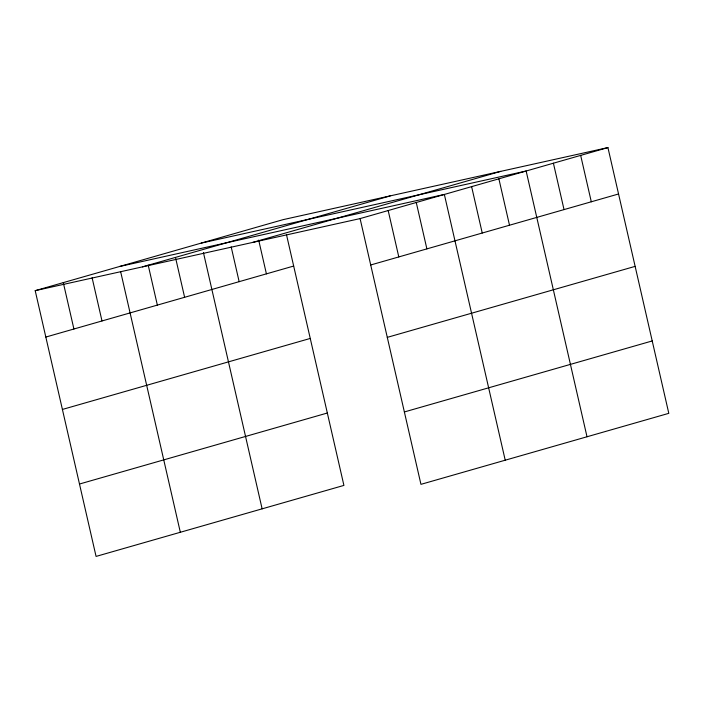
<?xml version="1.0" encoding="UTF-8"?>
<svg xmlns="http://www.w3.org/2000/svg" width="704" height="704" viewBox="0 0 704 704"><rect width="100%" height="100%" fill="white"/><g stroke="black" fill="none" stroke-linecap="round" stroke-linejoin="round"><path stroke-width="1.06" d="M286.431 234.423L343.913 485.408L96.07 556.415L35.2 290.664L283.052 219.657L607.93 147.585L668.8 413.336L420.948 484.343L360.087 218.592L607.93 147.585M142.41 266.878L390.262 195.879M252.877 242.37L500.72 171.371M45.822 337.058L293.674 266.05M370.709 264.977L618.561 193.978M62.401 409.446L310.253 338.439M387.288 337.366L635.14 266.367M79.482 484.026L327.334 413.019M404.369 411.954L652.221 340.947M201.256 243.091L526.143 171.019L587.013 436.77M119.469 266.526L444.356 194.445L505.217 460.196M35.2 290.664L360.087 218.592M580.668 155.399L591.298 201.784M553.406 163.205L564.036 209.598M498.881 178.825L509.502 225.218M471.618 186.639L482.24 233.024M416.266 202.497L426.888 248.882M388.177 210.54L398.798 256.934M258.685 240.126L266.411 273.865M231.176 246.875L239.149 281.67M203.43 252.578L262.126 508.842M175.683 258.28L184.615 297.29M148.183 265.038L157.353 305.105M120.674 271.797L180.33 532.277M92.101 277.737L102.001 320.962M63.29 282.621L73.911 329.006"/></g></svg>
